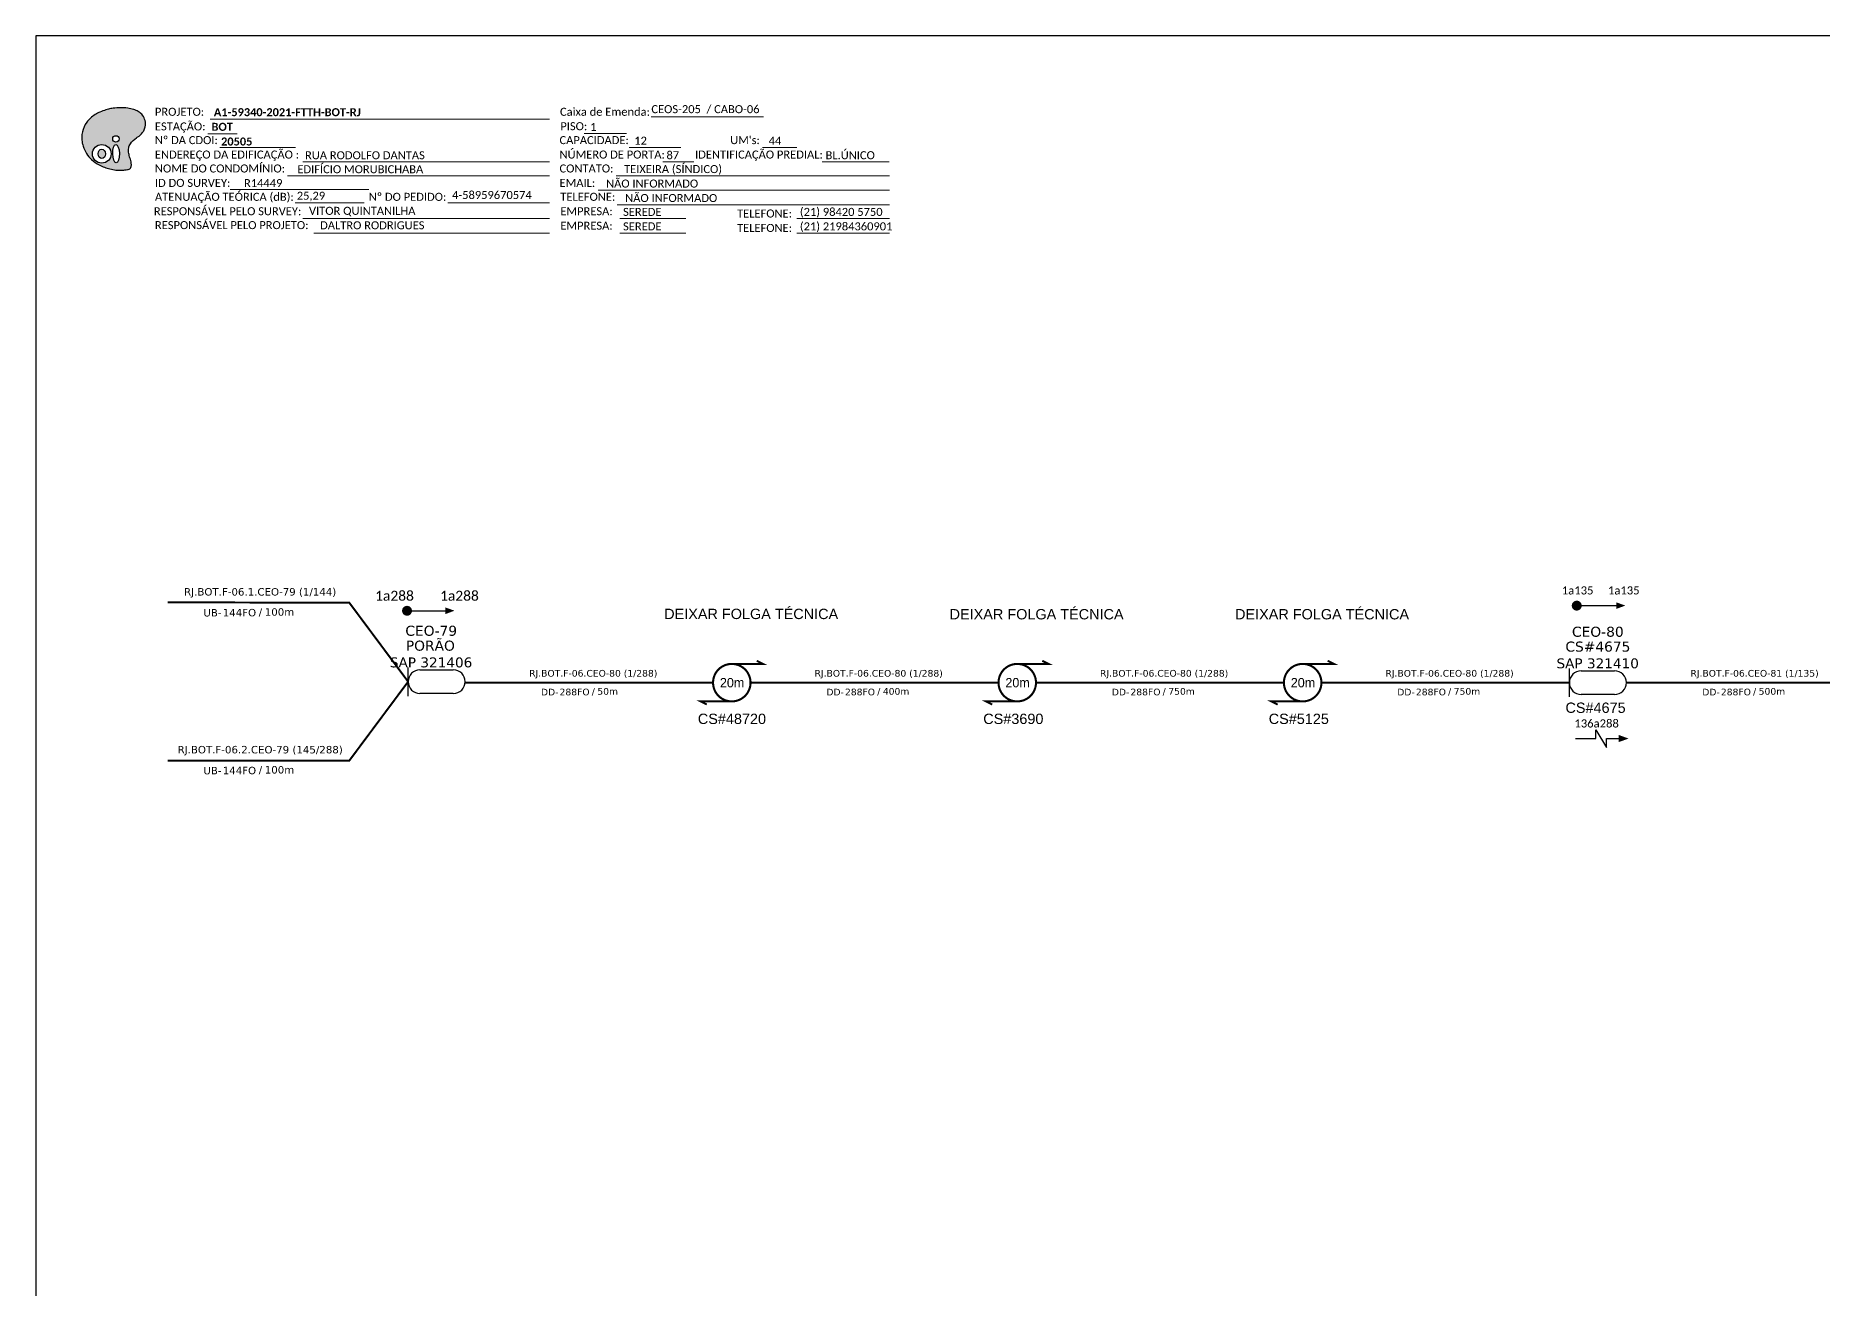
# Model space of a CAD drawing. Header units: metres. Extents: x -1286 to 444, y -503 to 94.
# Drawn here: x -1286.1 to -885.8, y -186.4 to 94.2 of the extents above; entities that cross this region are included whole.
import ezdxf
from ezdxf.enums import TextEntityAlignment as Align

# ---------------------------------------------------------------- set-up
doc = ezdxf.new("R2010")
doc.units = ezdxf.units.M
for name, color, linetype in [('20.4-CEO', 1, 'Continuous'), ('20.4-CEOS', 1, 'Continuous'), ('20.5-CABO AÉREO', 1, 'Continuous'), ('CEO', 1, 'Continuous'), ('SETA', 7, 'Continuous')]:
    doc.layers.add(name, color=color, linetype=linetype)
doc.layers.add('40.1-ETIQUETAS', color=1, linetype='Continuous', lineweight=20)
doc.styles.add('ARIAL', font='arial.ttf')
doc.styles.add('siredit', font='verdana.ttf')
doc.styles.add('WMF-Calibri0', font='calibri.ttf')
doc.styles.add('WMF-Calibri1', font='calibrib.ttf')

# ---------------------------------------------------------------- blocks, each defined once
blk = doc.blocks.new('OI')
h = blk.add_hatch(color=40)
edge = h.paths.add_edge_path()
edge.add_spline(control_points=[(4.35, -0.67), (3.92, -0.99), (3.26, -1.5), (2.81, -2.59), (2.9, -3.5), (3.06, -4.27), (3.31, -4.85), (3.37, -5.39), (3.4, -5.88), (3.2, -6.4), (2.54, -6.61), (1.65, -6.63), (0.55, -6.67), (-0.56, -6.42), (-1.61, -6.14), (-2.77, -5.61), (-3.92, -4.77), (-4.89, -3.7), (-5.34, -2.65), (-5.6, -1.94), (-5.85, -0.96), (-5.71, 0.47), (-5.1, 2.02), (-4.14, 3.02), (-3.3, 3.61), (-2.37, 4.16), (-1.36, 4.44), (-0.56, 4.7), (0.79, 4.85), (2.24, 4.97), (3.79, 4.57), (4.67, 4.21), (5.44, 3.65), (5.76, 2.99), (6.03, 2.21), (6.01, 1.46), (5.72, 0.64), (5.31, 0.08), (4.88, -0.38), (4.51, -0.55), (4.35, -0.67)], knot_values=[0, 0, 0, 0, 1.60434, 2.417191, 3.427595, 4.282808, 4.776746, 5.304182, 5.888771, 6.258406, 6.858137, 7.79129, 8.986195, 10.124242, 11.187857, 12.242908, 13.953784, 15.414161, 16.515391, 17.349188, 17.675853, 19.552021, 21.515531, 22.568638, 23.63245, 24.621084, 25.782718, 26.745347, 27.142653, 29.870543, 31.004649, 31.921532, 32.709589, 33.801391, 34.042471, 35.192333, 35.971461, 36.628871, 37.254359, 37.836911, 37.836911, 37.836911, 37.836911], degree=3, periodic=0)
h.paths.add_polyline_path([(1.13, -0.87, -1), (-0.04, -0.87, -1)], flags=16)
edge = h.paths.add_edge_path(flags=16)
edge.add_ellipse((0.56, -3.59), major_axis=(-0.02, 1.71), ratio=0.361305, start_angle=0, end_angle=360)
h.paths.add_polyline_path([(-0.36, -3.62, -1), (-3.8, -3.62, -1)], flags=16)
edge = h.paths.add_edge_path(flags=0)
edge.add_ellipse((-2.08, -3.62), major_axis=(0, 0.885), ratio=0.758294, start_angle=0, end_angle=360)
at = {"color": 40}
for centre, radius in [((-2.08, -3.62), 1.72), ((0.54, -0.87), 0.587)]:
    blk.add_circle(centre, radius, dxfattribs=at)
blk.add_ellipse((-2.08, -3.62), major_axis=(0, 0.885), ratio=0.758294, start_param=-3.141592653589792, end_param=3.141592653589792, dxfattribs=at)
blk.add_ellipse((0.56, -3.59), major_axis=(-0.02, 1.71), ratio=0.361305, dxfattribs=at)
at = {"color": 40, "start_tangent": (-0.800898, -0.598801), "end_tangent": (-0.800898, -0.598801)}
blk.add_spline([(4.35, -0.67), (3.2, -1.78), (2.9, -2.54), (2.92, -3.55), (3.12, -4.38), (3.28, -4.85), (3.37, -5.37), (3.35, -5.95), (3.2, -6.29), (2.66, -6.55), (1.73, -6.63), (0.54, -6.62), (-0.58, -6.41), (-1.6, -6.11), (-2.56, -5.67), (-3.95, -4.67), (-4.89, -3.56), (-5.37, -2.56), (-5.64, -1.78), (-5.72, -1.46), (-5.63, 0.42), (-4.84, 2.22), (-4.13, 2.99), (-3.27, 3.62), (-2.4, 4.09), (-1.3, 4.47), (-0.37, 4.72), (0.02, 4.77), (2.75, 4.8), (3.85, 4.53), (4.69, 4.16), (5.31, 3.68), (5.85, 2.73), (5.93, 2.5), (5.94, 1.35), (5.67, 0.62), (5.29, 0.08), (4.84, -0.36), (4.35, -0.67)], degree=3, dxfattribs=at)
blk = doc.blocks.new('ETIQUETA_RS5F')
at = {"layer": '40.1-ETIQUETAS', "color": 0, "style": 'siredit'}
blk.add_text('/', height=1.5, dxfattribs=at).set_placement((1.58, -1.95), align=Align.MIDDLE_RIGHT)
for tag, p in [('ETIQUETA_R_PRIMARIA', (1.21, 4.1)), ('ETIQUETA_R_SECUNDARIA', (1.21, 2.1)), ('F_ATIVAS/F_MORTAS', (1.14, -4.24))]:
    blk.add_attdef(tag, text='', height=1.5, dxfattribs=at).set_placement(p, align=Align.MIDDLE_CENTER)
for tag, p in [('TIPO_CABO', (-6.58, -2.12)), ('CAP_CABO', (0.4, -2.09))]:
    blk.add_attdef(tag, text='', height=1.5, dxfattribs=at).set_placement(p, align=Align.MIDDLE_RIGHT)
blk.add_attdef('METROS', text='', height=1.5, dxfattribs=at).set_placement((2.14, -1.95), align=Align.MIDDLE_LEFT)
for tag, p in [('FUSÃO_1', (0.85, -8.39)), ('FUSÃO_2', (0.85, -10.6)), ('FUSÃO_3', (0.85, -12.93)), ('FUSÃO_4', (0.85, -15.14)), ('FUSÃO_5', (0.85, -17.16))]:
    blk.add_attdef(tag, text='', height=1.5, dxfattribs=at).set_placement(p, align=Align.CENTER)

msp = doc.modelspace()

# ---------------------------------------------------------------- linework, layer by layer
msp.add_lwpolyline([(-1286.07, -499.81), (-445.07, -499.81), (-445.07, 94.19), (-1286.07, 94.19)], close=True)
at = {"color": 7, "lineweight": 0}
for points in [[(-1247.47, 72.24), (-1240.92, 72.24)], [(-1246.96, 75.52), (-1170.98, 75.52)], [(-1163.19, 72.28), (-1153.71, 72.28)], [(-1148.15, 76.01), (-1123.01, 76.01)], [(-1244.81, 69.17), (-1227.84, 69.17)], [(-1153.14, 69.17), (-1141.52, 69.17)], [(-1123.2, 69.17), (-1115.53, 69.17)], [(-1226.24, 65.93), (-1170.98, 65.93)], [(-1145.56, 65.93), (-1138.61, 65.93)], [(-1109.86, 65.93), (-1094.82, 65.93)], [(-1229.65, 62.82), (-1170.98, 62.82)], [(-1156.02, 62.82), (-1094.8, 62.82)], [(-1242.49, 59.75), (-1211.44, 59.75)], [(-1227.96, 56.79), (-1212.45, 56.79)], [(-1193.73, 56.79), (-1170.96, 56.79)], [(-1160.06, 59.58), (-1094.8, 59.58)], [(-1155.78, 56.34), (-1094.8, 56.34)], [(-1226.24, 53.23), (-1170.98, 53.23)], [(-1155.17, 53.23), (-1140.37, 53.23)], [(-1115.57, 53.23), (-1094.8, 53.23)], [(-1223.75, 49.99), (-1170.98, 49.99)], [(-1155.17, 49.99), (-1140.37, 49.99)], [(-1115.57, 49.99), (-1094.8, 49.99)]]:
    msp.add_lwpolyline(points, dxfattribs=at)
at = {"color": 7}
for points, const_width in [([(-1203.43, -34.64, 1), (-1202.32, -34.63, 1)], 1.11), ([(-941.35, -33.49, 1), (-940.24, -33.48, 1)], 1.11), ([(-1130.11, -46.54, 1.000012), (-1130.11, -54.94, 0.999978)], 0.467), ([(-1066.15, -46.54, 1.000012), (-1066.15, -54.94, 0.999978)], 0.467), ([(-1002.2, -46.54, 1.000012), (-1002.2, -54.94, 0.999978)], 0.467)]:
    msp.add_lwpolyline(points, format="xyb", close=True, dxfattribs=dict(at, const_width=const_width))
for points in [[(-940.8, -33.48), (-931.93, -33.48)], [(-936.48, -63.27), (-936.48, -61.31), (-934.13, -65.23), (-934.13, -63.27)]]:
    msp.add_lwpolyline(points, dxfattribs=at)
at = {"color": 7, "const_width": 0.438}
for points in [[(-1130.11, -46.54), (-1123.11, -46.54), (-1124.51, -45.84)], [(-1066.15, -46.54), (-1059.15, -46.54), (-1060.55, -45.84)], [(-1002.2, -46.54), (-995.2, -46.54), (-996.6, -45.84)], [(-1130.11, -54.94), (-1137.11, -54.94), (-1135.71, -55.64)], [(-1066.15, -54.94), (-1073.15, -54.94), (-1071.75, -55.64)], [(-1002.2, -54.94), (-1009.2, -54.94), (-1007.8, -55.64)]]:
    msp.add_lwpolyline(points, dxfattribs=at)
at = {"layer": '20.4-CEO', "color": 7}
for p, q in [((-1199.97, -47.86), (-1192.51, -47.86)), ((-1192.51, -53.18), (-1199.97, -53.18))]:
    msp.add_line(p, q, dxfattribs=at)
at = {"layer": '20.4-CEO', "color": 7, "const_width": 0.444}
for points in [[(-1256.52, -32.76), (-1215.82, -32.81), (-1202.63, -50.52)], [(-1256.52, -68.21), (-1215.82, -68.22), (-1202.63, -50.52)]]:
    msp.add_lwpolyline(points, dxfattribs=at)
at = {"layer": '20.4-CEO', "color": 7}
msp.add_lwpolyline([(-1202.63, -53.73), (-1202.63, -47.32)], dxfattribs=at)
for centre, start, end in [((-1199.97, -50.52), 90, 270), ((-1192.51, -50.52), 270, 90)]:
    msp.add_arc(centre, 2.66, start, end, dxfattribs=at)
at = {"layer": '20.4-CEOS', "color": 7}
for p, q in [((-939.78, -48.08), (-932.32, -48.08)), ((-932.32, -53.4), (-939.78, -53.4))]:
    msp.add_line(p, q, dxfattribs=at)
msp.add_lwpolyline([(-942.44, -53.95), (-942.44, -47.53)], dxfattribs=at)
for centre, start, end in [((-939.78, -50.74), 90, 270), ((-932.32, -50.74), 270, 90)]:
    msp.add_arc(centre, 2.66, start, end, dxfattribs=at)
at = {"layer": '20.5-CABO AÉREO', "color": 7, "ltscale": 8, "const_width": 0.444}
for points in [[(-1189.86, -50.74), (-1134.31, -50.74)], [(-1125.91, -50.74), (-1070.35, -50.74)], [(-1061.95, -50.74), (-1006.4, -50.74)], [(-998, -50.74), (-942.44, -50.74)], [(-929.66, -50.74), (-874.11, -50.74)]]:
    msp.add_lwpolyline(points, dxfattribs=at)
at = {"layer": 'SETA', "color": 7}
for points in [[(-1202.88, -34.63), (-1193.21, -34.63)], [(-941.09, -63.27), (-936.48, -63.27)], [(-934.13, -63.27), (-930.58, -63.27)]]:
    msp.add_lwpolyline(points, dxfattribs=at)
for points in [[(-1194.28, -33.89), (-1192.24, -34.62), (-1194.27, -35.38)], [(-931.94, -32.74), (-929.9, -33.47), (-931.93, -34.22)], [(-931.42, -62.44), (-929.18, -63.26), (-931.42, -64.07)]]:
    msp.add_solid(points, dxfattribs=at)

# ---------------------------------------------------------------- block references
at = {"color": 7, "xscale": 1.213923925163967, "yscale": 1.213923925163967, "zscale": 1.213923925163967, "rotation": 0.1532896023949059}
msp.add_blockref('OI', (-1268.76, 72.14), dxfattribs=at)
at = {"layer": '40.1-ETIQUETAS', "color": 7}
ref = msp.add_blockref('ETIQUETA_RS5F', (-1237.09, -32.73), dxfattribs=dict(at, xscale=1.111111111111111, yscale=1.111111111111111, zscale=1.111111111111111))
ref.add_attrib('ETIQUETA_R_SECUNDARIA', 'RJ.BOT.F-06.1.CEO-79 (1/144)', dxfattribs={"color": 0, "height": 1.6667, "style": 'siredit'}).set_placement((-1235.78, -30.39), align=Align.MIDDLE_CENTER)
ref.add_attrib('TIPO_CABO', 'UB-', dxfattribs={"color": 0, "height": 1.667, "style": 'siredit'}).set_placement((-1244.44, -35.08), align=Align.MIDDLE_RIGHT)
ref.add_attrib('CAP_CABO', '144FO', dxfattribs={"color": 0, "height": 1.667, "style": 'siredit'}).set_placement((-1236.69, -35.05), align=Align.MIDDLE_RIGHT)
ref.add_attrib('METROS', '100m', dxfattribs={"color": 0, "height": 1.667, "style": 'siredit'}).set_placement((-1234.75, -34.9), align=Align.MIDDLE_LEFT)
ref = msp.add_blockref('ETIQUETA_RS5F', (-1162.37, -50.74), dxfattribs=at)
ref.add_attrib('ETIQUETA_R_SECUNDARIA', 'RJ.BOT.F-06.CEO-80 (1/288)', dxfattribs={"color": 0, "height": 1.5, "style": 'siredit'}).set_placement((-1161.15, -48.64), align=Align.MIDDLE_CENTER)
ref.add_attrib('TIPO_CABO', 'DD-', dxfattribs={"color": 0, "height": 1.5, "style": 'siredit'}).set_placement((-1168.95, -52.85), align=Align.MIDDLE_RIGHT)
ref.add_attrib('CAP_CABO', '288FO', dxfattribs={"color": 0, "height": 1.5, "style": 'siredit'}).set_placement((-1161.97, -52.83), align=Align.MIDDLE_RIGHT)
ref.add_attrib('METROS', '50m', dxfattribs={"color": 0, "height": 1.5, "style": 'siredit'}).set_placement((-1160.23, -52.69), align=Align.MIDDLE_LEFT)
ref = msp.add_blockref('ETIQUETA_RS5F', (-1098.41, -50.74), dxfattribs=at)
ref.add_attrib('ETIQUETA_R_SECUNDARIA', 'RJ.BOT.F-06.CEO-80 (1/288)', dxfattribs={"color": 0, "height": 1.5, "style": 'siredit'}).set_placement((-1097.2, -48.64), align=Align.MIDDLE_CENTER)
ref.add_attrib('TIPO_CABO', 'DD-', dxfattribs={"color": 0, "height": 1.5, "style": 'siredit'}).set_placement((-1105, -52.85), align=Align.MIDDLE_RIGHT)
ref.add_attrib('CAP_CABO', '288FO', dxfattribs={"color": 0, "height": 1.5, "style": 'siredit'}).set_placement((-1098.02, -52.83), align=Align.MIDDLE_RIGHT)
ref.add_attrib('METROS', '400m', dxfattribs={"color": 0, "height": 1.5, "style": 'siredit'}).set_placement((-1096.27, -52.69), align=Align.MIDDLE_LEFT)
ref = msp.add_blockref('ETIQUETA_RS5F', (-1034.46, -50.74), dxfattribs=at)
ref.add_attrib('ETIQUETA_R_SECUNDARIA', 'RJ.BOT.F-06.CEO-80 (1/288)', dxfattribs={"color": 0, "height": 1.5, "style": 'siredit'}).set_placement((-1033.24, -48.64), align=Align.MIDDLE_CENTER)
ref.add_attrib('TIPO_CABO', 'DD-', dxfattribs={"color": 0, "height": 1.5, "style": 'siredit'}).set_placement((-1041.04, -52.85), align=Align.MIDDLE_RIGHT)
ref.add_attrib('CAP_CABO', '288FO', dxfattribs={"color": 0, "height": 1.5, "style": 'siredit'}).set_placement((-1034.06, -52.83), align=Align.MIDDLE_RIGHT)
ref.add_attrib('METROS', '750m', dxfattribs={"color": 0, "height": 1.5, "style": 'siredit'}).set_placement((-1032.31, -52.69), align=Align.MIDDLE_LEFT)
ref = msp.add_blockref('ETIQUETA_RS5F', (-970.5, -50.74), dxfattribs=at)
ref.add_attrib('ETIQUETA_R_SECUNDARIA', 'RJ.BOT.F-06.CEO-80 (1/288)', dxfattribs={"color": 0, "height": 1.5, "style": 'siredit'}).set_placement((-969.29, -48.64), align=Align.MIDDLE_CENTER)
ref.add_attrib('TIPO_CABO', 'DD-', dxfattribs={"color": 0, "height": 1.5, "style": 'siredit'}).set_placement((-977.09, -52.85), align=Align.MIDDLE_RIGHT)
ref.add_attrib('CAP_CABO', '288FO', dxfattribs={"color": 0, "height": 1.5, "style": 'siredit'}).set_placement((-970.1, -52.83), align=Align.MIDDLE_RIGHT)
ref.add_attrib('METROS', '750m', dxfattribs={"color": 0, "height": 1.5, "style": 'siredit'}).set_placement((-968.36, -52.69), align=Align.MIDDLE_LEFT)
ref = msp.add_blockref('ETIQUETA_RS5F', (-902.17, -50.74), dxfattribs=at)
ref.add_attrib('ETIQUETA_R_SECUNDARIA', 'RJ.BOT.F-06.CEO-81 (1/135)', dxfattribs={"color": 0, "height": 1.5, "style": 'siredit'}).set_placement((-900.95, -48.64), align=Align.MIDDLE_CENTER)
ref.add_attrib('TIPO_CABO', 'DD-', dxfattribs={"color": 0, "height": 1.5, "style": 'siredit'}).set_placement((-908.75, -52.85), align=Align.MIDDLE_RIGHT)
ref.add_attrib('CAP_CABO', '288FO', dxfattribs={"color": 0, "height": 1.5, "style": 'siredit'}).set_placement((-901.77, -52.83), align=Align.MIDDLE_RIGHT)
ref.add_attrib('METROS', '500m', dxfattribs={"color": 0, "height": 1.5, "style": 'siredit'}).set_placement((-900.03, -52.69), align=Align.MIDDLE_LEFT)
ref = msp.add_blockref('ETIQUETA_RS5F', (-1237.09, -68.09), dxfattribs=dict(at, xscale=1.111111111111111, yscale=1.111111111111111, zscale=1.111111111111111))
ref.add_attrib('ETIQUETA_R_SECUNDARIA', 'RJ.BOT.F-06.2.CEO-79 (145/288)', dxfattribs={"color": 0, "height": 1.6667, "style": 'siredit'}).set_placement((-1235.78, -65.75), align=Align.MIDDLE_CENTER)
ref.add_attrib('TIPO_CABO', 'UB-', dxfattribs={"color": 0, "height": 1.667, "style": 'siredit'}).set_placement((-1244.44, -70.44), align=Align.MIDDLE_RIGHT)
ref.add_attrib('CAP_CABO', '144FO', dxfattribs={"color": 0, "height": 1.667, "style": 'siredit'}).set_placement((-1236.69, -70.42), align=Align.MIDDLE_RIGHT)
ref.add_attrib('METROS', '100m', dxfattribs={"color": 0, "height": 1.667, "style": 'siredit'}).set_placement((-1234.75, -70.26), align=Align.MIDDLE_LEFT)

# ---------------------------------------------------------------- texts
at = {"color": 7, "lineweight": 0, "style": 'WMF-Calibri0'}
for s, height, p in [('PROJETO:', 1.793, (-1259.36, 76.26)), ('Caixa de Emenda:', 1.7927, (-1168.6, 76.26)), ('ESTAÇÃO:', 1.793, (-1259.36, 72.98)), ('PISO:', 1.793, (-1168.53, 73.03)), ('Nº DA CDOI:', 1.7927, (-1259.36, 69.91)), ('ENDEREÇO DA EDIFICAÇÃO :', 1.7927, (-1259.36, 66.68)), ('CAPACIDADE:', 1.7927, (-1168.71, 69.91)), ('NÚMERO DE PORTA:', 1.7927, (-1168.71, 66.68)), ('IDENTIFICAÇÃO PREDIAL:', 1.7927, (-1138.34, 66.68)), ("UM's:", 1.793, (-1130.47, 69.91)), ('NOME DO CONDOMÍNIO:', 1.7927, (-1259.36, 63.56)), ('CONTATO:', 1.793, (-1168.71, 63.56)), ('ID DO SURVEY:', 1.7927, (-1259.36, 60.33)), ('EMAIL:', 1.793, (-1168.71, 60.33)), ('RESPONSÁVEL PELO SURVEY:', 1.7927, (-1259.6, 53.98)), ('ATENUAÇÃO TEÓRICA (dB):', 1.7927, (-1259.36, 57.21)), ('Nº DO PEDIDO:', 1.7927, (-1211.44, 57.21)), ('TELEFONE:', 1.793, (-1168.53, 57.21)), ('RESPONSÁVEL PELO PROJETO:', 1.7927, (-1259.36, 50.87)), ('EMPRESA:', 1.793, (-1168.53, 53.98)), ('EMPRESA:', 1.793, (-1168.53, 50.74)), ('TELEFONE:', 1.793, (-1128.93, 53.47)), ('TELEFONE:', 1.793, (-1128.93, 50.24))]:
    msp.add_text(s, height=height, dxfattribs=at).set_placement(p)
at = {"color": 7}
for s, height, style, p in [('A1-59340-2021-FTTH-BOT-RJ', 1.7927, 'WMF-Calibri1', (-1246.16, 76.17)), ('CEOS-205  / CABO-06', 1.7927, 'WMF-Calibri0', (-1148.13, 76.85)), ('BOT', 1.793, 'WMF-Calibri1', (-1246.68, 72.89)), ('1', 1.79, 'WMF-Calibri0', (-1161.84, 72.88)), ('RUA RODOLFO DANTAS', 1.7927, 'WMF-Calibri0', (-1225.73, 66.52)), ('12', 1.793, 'WMF-Calibri0', (-1151.96, 69.79)), ('87', 1.793, 'WMF-Calibri0', (-1144.74, 66.53)), ('44', 1.793, 'WMF-Calibri0', (-1121.85, 69.77)), ('BL.ÚNICO', 1.793, 'WMF-Calibri0', (-1109.1, 66.53)), ('EDIFÍCIO MORUBICHABA', 1.7927, 'WMF-Calibri0', (-1227.45, 63.39)), ('TEIXEIRA (SÍNDICO)', 1.7927, 'WMF-Calibri0', (-1154.25, 63.42)), ('R14449', 1.793, 'WMF-Calibri0', (-1239.4, 60.28)), ('NÃO INFORMADO', 1.7927, 'WMF-Calibri0', (-1158.28, 60.18)), ('25,29', 1.793, 'WMF-Calibri0', (-1227.58, 57.45)), ('4-58959670574 ', 1.7927, 'WMF-Calibri0', (-1192.78, 57.62)), ('NÃO INFORMADO', 1.7927, 'WMF-Calibri0', (-1154, 56.94)), ('VITOR QUINTANILHA', 1.7927, 'WMF-Calibri0', (-1224.84, 54.07)), ('DALTRO RODRIGUES', 1.7927, 'WMF-Calibri0', (-1222.35, 50.83)), ('SEREDE', 1.793, 'WMF-Calibri0', (-1154.47, 53.83)), ('SEREDE', 1.793, 'WMF-Calibri0', (-1154.47, 50.59)), ('(21) 98420 5750', 1.7927, 'WMF-Calibri0', (-1114.86, 53.83)), ('(21) 21984360901', 1.7927, 'WMF-Calibri0', (-1114.86, 50.59))]:
    msp.add_text(s, height=height, dxfattribs=dict(at, style=style)).set_placement(p)
at = {"color": 7, "style": 'WMF-Calibri1'}
msp.add_text('20505', height=1.793, dxfattribs=at).set_placement((-1241.03, 69.6), align=Align.CENTER)
at = {"color": 7, "style": 'ARIAL'}
for s, p in [('DEIXAR FOLGA TÉCNICA', (-1145.26, -36.49)), ('DEIXAR FOLGA TÉCNICA', (-1081.31, -36.56)), ('DEIXAR FOLGA TÉCNICA', (-1017.35, -36.56)), ('CS#4675', (-943.32, -57.51)), ('CS#48720', (-1137.72, -60)), ('CS#3690', (-1073.77, -60)), ('CS#5125', (-1009.81, -60))]:
    msp.add_text(s, height=2.315, rotation=359.9867, dxfattribs=at).set_placement(p)
at = {"color": 7}
for p in [(-1132.77, -51.79), (-1068.81, -51.79), (-1004.86, -51.79)]:
    msp.add_text('20m', height=2.1, dxfattribs=at).set_placement(p)
at = {"color": 7, "char_height": 2.2222, "width": 164.0486, "attachment_point": 5, "rotation": 359.9166}
for insert in [(-1205.68, -31.28), (-1191.13, -31.28)]:
    msp.add_mtext('{\\fCalibri|b0|i0|c0|p34;\\C256;1a288}', dxfattribs=dict(at, insert=insert))
at = {"layer": '20.4-CEO', "color": 7, "style": 'siredit'}
for s, height, p in [('CEO-79', 2.253, (-1197.46, -39.11)), ('PORÃO', 2.253, (-1197.65, -42.45)), ('          SAP 321406', 2.2222, (-1202.33, -46.2))]:
    msp.add_text(s, height=height, dxfattribs=at).set_placement(p, align=Align.MIDDLE_CENTER)
at = {"layer": '20.4-CEOS', "color": 7, "style": 'siredit'}
for s, height, p in [('CS#4675', 2.253, (-936.05, -42.66)), ('SAP 321410', 2.222, (-936.1, -46.41))]:
    msp.add_text(s, height=height, dxfattribs=at).set_placement(p, align=Align.MIDDLE_CENTER)
at = {"layer": '40.1-ETIQUETAS', "color": 7, "char_height": 1.8144, "width": 30.9941, "attachment_point": 5, "style": 'ARIAL'}
for s, insert in [('{\\fCalibri|b0|i0|c0|p34;1a135}', (-940.59, -30.08)), ('{\\fCalibri|b0|i0|c0|p34;1a135}', (-930.26, -30.08)), ('{\\fCalibri|b0|i0|c0|p34;136a288}', (-936.34, -59.88))]:
    msp.add_mtext(s, dxfattribs=dict(at, insert=insert))
at = {"layer": 'CEO', "color": 7, "style": 'siredit'}
msp.add_text('CEO-80', height=2.253, dxfattribs=at).set_placement((-936.07, -39.33), align=Align.MIDDLE_CENTER)

doc.saveas('drawing.dxf')
